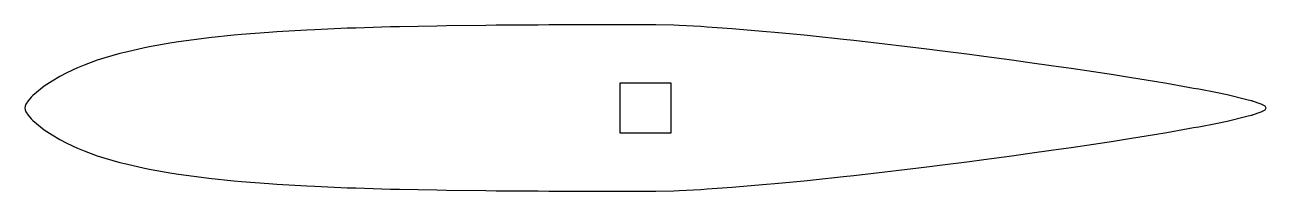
# Model space of a CAD drawing. Extents: x -4.92 to 4.92, y -0.66 to 0.66.
import ezdxf

# ---------------------------------------------------------------- set-up
doc = ezdxf.new("R2010")
doc.units = 0

msp = doc.modelspace()

# ---------------------------------------------------------------- linework, layer by layer
for p, q in [((-2.9821, 0.6), (-3.2006, 0.5822)), ((-2.9203, 0.6038), (-2.9821, 0.6)), ((-2.6831, 0.6182), (-2.9203, 0.6038)), ((-2.6182, 0.621), (-2.6831, 0.6182)), ((-2.3622, 0.6323), (-2.6182, 0.621)), ((-2.2939, 0.6344), (-2.3622, 0.6323)), ((-2.019, 0.6428), (-2.2939, 0.6344)), ((-1.947, 0.6443), (-2.019, 0.6428)), ((-1.6531, 0.6504), (-1.947, 0.6443)), ((-1.5771, 0.6513), (-1.6531, 0.6504)), ((-1.2639, 0.6554), (-1.5771, 0.6513)), ((-1.1837, 0.6559), (-1.2639, 0.6554)), ((-0.8512, 0.6583), (-1.1837, 0.6559)), ((-0.7665, 0.6586), (-0.8512, 0.6583)), ((-0.4144, 0.6597), (-0.7665, 0.6586)), ((-0.325, 0.6598), (-0.4144, 0.6597)), ((0.0469, 0.6601), (-0.325, 0.6598)), ((0.0816, 0.6593), (0.0469, 0.6601)), ((0.2248, 0.6563), (0.0816, 0.6593)), ((0.2673, 0.6541), (0.2248, 0.6563)), ((0.4394, 0.6454), (0.2673, 0.6541)), ((0.4896, 0.6419), (0.4394, 0.6454)), ((0.6859, 0.6281), (0.4896, 0.6419)), ((0.7437, 0.6232), (0.6859, 0.6281)), ((0.9596, 0.6049), (0.7437, 0.6232)), ((1.0251, 0.5986), (0.9596, 0.6049)), ((1.2555, 0.5765), (1.0251, 0.5986)), ((-3.7524, 0.5166), (-3.915, 0.4871)), ((-3.6975, 0.5243), (-3.7524, 0.5166)), ((-3.5163, 0.5498), (-3.6975, 0.5243)), ((-3.4595, 0.5559), (-3.5163, 0.5498)), ((-3.2597, 0.5774), (-3.4595, 0.5559)), ((-3.2006, 0.5822), (-3.2597, 0.5774)), ((1.3291, 0.5688), (1.2555, 0.5765)), ((1.569, 0.5436), (1.3291, 0.5688)), ((1.6511, 0.5343), (1.569, 0.5436)), ((1.8951, 0.5067), (1.6511, 0.5343)), ((1.9863, 0.4958), (1.8951, 0.5067)), ((2.2291, 0.4666), (1.9863, 0.4958)), ((-4.2893, 0.3946), (-4.3415, 0.3791)), ((-4.1645, 0.4318), (-4.2893, 0.3946)), ((-4.1121, 0.4439), (-4.1645, 0.4318)), ((-3.9683, 0.4774), (-4.1121, 0.4439)), ((-3.915, 0.4871), (-3.9683, 0.4774)), ((2.3303, 0.4538), (2.2291, 0.4666)), ((2.5662, 0.4239), (2.3303, 0.4538)), ((2.6785, 0.4089), (2.5662, 0.4239)), ((2.9015, 0.3792), (2.6785, 0.4089)), ((-4.4997, 0.3189), (-4.584, 0.2778)), ((-4.4467, 0.3391), (-4.4997, 0.3189)), ((-4.3415, 0.3791), (-4.4467, 0.3391)), ((3.0266, 0.3617), (2.9015, 0.3792)), ((3.2303, 0.3331), (3.0266, 0.3617)), ((3.3703, 0.3125), (3.2303, 0.3331)), ((3.5477, 0.2864), (3.3703, 0.3125)), ((-4.7002, 0.2126), (-4.7614, 0.1741)), ((-4.6395, 0.2508), (-4.7002, 0.2126)), ((-4.584, 0.2778), (-4.6395, 0.2508)), ((-0.2, -0.2), (-0.2, 0.2)), ((-0.2, 0.2), (0.2, 0.2)), ((0.2, 0.2), (0.2, -0.2)), ((3.7058, 0.2618), (3.5477, 0.2864)), ((3.8489, 0.2396), (3.7058, 0.2618)), ((4.03, 0.2097), (3.8489, 0.2396)), ((4.1291, 0.1933), (4.03, 0.2097)), ((-4.8242, 0.1226), (-4.8511, 0.0981)), ((-4.7912, 0.1497), (-4.8242, 0.1226)), ((-4.7614, 0.1741), (-4.7912, 0.1497)), ((4.3413, 0.1558), (4.1291, 0.1933)), ((4.3835, 0.1483), (4.3413, 0.1558)), ((4.517, 0.1226), (4.3835, 0.1483)), ((4.6073, 0.1032), (4.517, 0.1226)), ((4.7619, 0.0661), (4.6073, 0.1032)), ((-4.9136, 0.0136), (-4.9156, 0)), ((-4.9067, 0.0299), (-4.9136, 0.0136)), ((-4.8896, 0.0558), (-4.9067, 0.0299)), ((-4.8658, 0.0847), (-4.8896, 0.0558)), ((-4.8511, 0.0981), (-4.8658, 0.0847)), ((4.7957, 0.058), (4.7619, 0.0661)), ((4.8037, 0.0558), (4.7957, 0.058)), ((4.8077, 0.0544), (4.8037, 0.0558)), ((4.877, 0.0299), (4.8077, 0.0544)), ((4.8923, 0.0215), (4.877, 0.0299)), ((4.907, 0.0136), (4.8923, 0.0215)), ((4.9126, 0.0047), (4.907, 0.0136)), ((4.9156, 0), (4.9126, 0.0047)), ((-4.9156, 0), (-4.9136, -0.0136)), ((-4.9136, -0.0136), (-4.9067, -0.0299)), ((-4.9067, -0.0299), (-4.8896, -0.0558)), ((-4.8896, -0.0558), (-4.8658, -0.0847)), ((-4.8658, -0.0847), (-4.8511, -0.0981)), ((-4.8511, -0.0981), (-4.8242, -0.1226)), ((4.6073, -0.1032), (4.7619, -0.0661)), ((4.7619, -0.0661), (4.7957, -0.058)), ((4.7957, -0.058), (4.8037, -0.0558)), ((4.8037, -0.0558), (4.8077, -0.0544)), ((4.8077, -0.0544), (4.877, -0.0299)), ((4.877, -0.0299), (4.8923, -0.0215)), ((4.8923, -0.0215), (4.907, -0.0136)), ((4.907, -0.0136), (4.9126, -0.0047)), ((4.9126, -0.0047), (4.9156, 0)), ((-4.8242, -0.1226), (-4.7912, -0.1497)), ((-4.7912, -0.1497), (-4.7614, -0.1741)), ((-4.7614, -0.1741), (-4.7002, -0.2126)), ((4.03, -0.2097), (4.1291, -0.1933)), ((4.1291, -0.1933), (4.3413, -0.1558)), ((4.3413, -0.1558), (4.3835, -0.1483)), ((4.3835, -0.1483), (4.517, -0.1226)), ((4.517, -0.1226), (4.6073, -0.1032)), ((-4.7002, -0.2126), (-4.6395, -0.2508)), ((-4.6395, -0.2508), (-4.584, -0.2778)), ((-4.584, -0.2778), (-4.4997, -0.3189)), ((0.2, -0.2), (-0.2, -0.2)), ((3.3703, -0.3125), (3.5477, -0.2864)), ((3.5477, -0.2864), (3.7058, -0.2618)), ((3.7058, -0.2618), (3.8489, -0.2396)), ((3.8489, -0.2396), (4.03, -0.2097)), ((-4.4997, -0.3189), (-4.4467, -0.3391)), ((-4.4467, -0.3391), (-4.3415, -0.3791)), ((-4.3415, -0.3791), (-4.2893, -0.3946)), ((2.6785, -0.4089), (2.9015, -0.3792)), ((2.9015, -0.3792), (3.0266, -0.3617)), ((3.0266, -0.3617), (3.2303, -0.3331)), ((3.2303, -0.3331), (3.3703, -0.3125)), ((-4.2893, -0.3946), (-4.1645, -0.4318)), ((-4.1645, -0.4318), (-4.1121, -0.4439)), ((-4.1121, -0.4439), (-3.9683, -0.4774)), ((-3.9683, -0.4774), (-3.915, -0.4871)), ((-3.915, -0.4871), (-3.7524, -0.5166)), ((1.9863, -0.4958), (2.2291, -0.4666)), ((2.2291, -0.4666), (2.3303, -0.4538)), ((2.3303, -0.4538), (2.5662, -0.4239)), ((2.5662, -0.4239), (2.6785, -0.4089)), ((-3.7524, -0.5166), (-3.6975, -0.5243)), ((-3.6975, -0.5243), (-3.5163, -0.5498)), ((-3.5163, -0.5498), (-3.4595, -0.5559)), ((-3.4595, -0.5559), (-3.2597, -0.5774)), ((-3.2597, -0.5774), (-3.2006, -0.5822)), ((-3.2006, -0.5822), (-2.9821, -0.6)), ((1.0251, -0.5986), (1.2555, -0.5765)), ((1.2555, -0.5765), (1.3291, -0.5688)), ((1.3291, -0.5688), (1.569, -0.5436)), ((1.569, -0.5436), (1.6511, -0.5343)), ((1.6511, -0.5343), (1.8951, -0.5067)), ((1.8951, -0.5067), (1.9863, -0.4958)), ((-2.9821, -0.6), (-2.9203, -0.6038)), ((-2.9203, -0.6038), (-2.6831, -0.6182)), ((-2.6831, -0.6182), (-2.6182, -0.621)), ((-2.6182, -0.621), (-2.3622, -0.6323)), ((-2.3622, -0.6323), (-2.2939, -0.6344)), ((-2.2939, -0.6344), (-2.019, -0.6428)), ((-2.019, -0.6428), (-1.947, -0.6443)), ((-1.947, -0.6443), (-1.6531, -0.6504)), ((-1.6531, -0.6504), (-1.5771, -0.6513)), ((-1.5771, -0.6513), (-1.2639, -0.6554)), ((-1.2639, -0.6554), (-1.1837, -0.6559)), ((-1.1837, -0.6559), (-0.8512, -0.6583)), ((-0.8512, -0.6583), (-0.7665, -0.6586)), ((-0.7665, -0.6586), (-0.4144, -0.6597)), ((-0.4144, -0.6597), (-0.325, -0.6598)), ((-0.325, -0.6598), (0.0469, -0.6601)), ((0.0469, -0.6601), (0.0816, -0.6593)), ((0.0816, -0.6593), (0.2248, -0.6563)), ((0.2248, -0.6563), (0.2673, -0.6541)), ((0.2673, -0.6541), (0.4394, -0.6454)), ((0.4394, -0.6454), (0.4896, -0.6419)), ((0.4896, -0.6419), (0.6859, -0.6281)), ((0.6859, -0.6281), (0.7437, -0.6232)), ((0.7437, -0.6232), (0.9596, -0.6049)), ((0.9596, -0.6049), (1.0251, -0.5986))]:
    msp.add_line(p, q)

doc.saveas('drawing.dxf')
